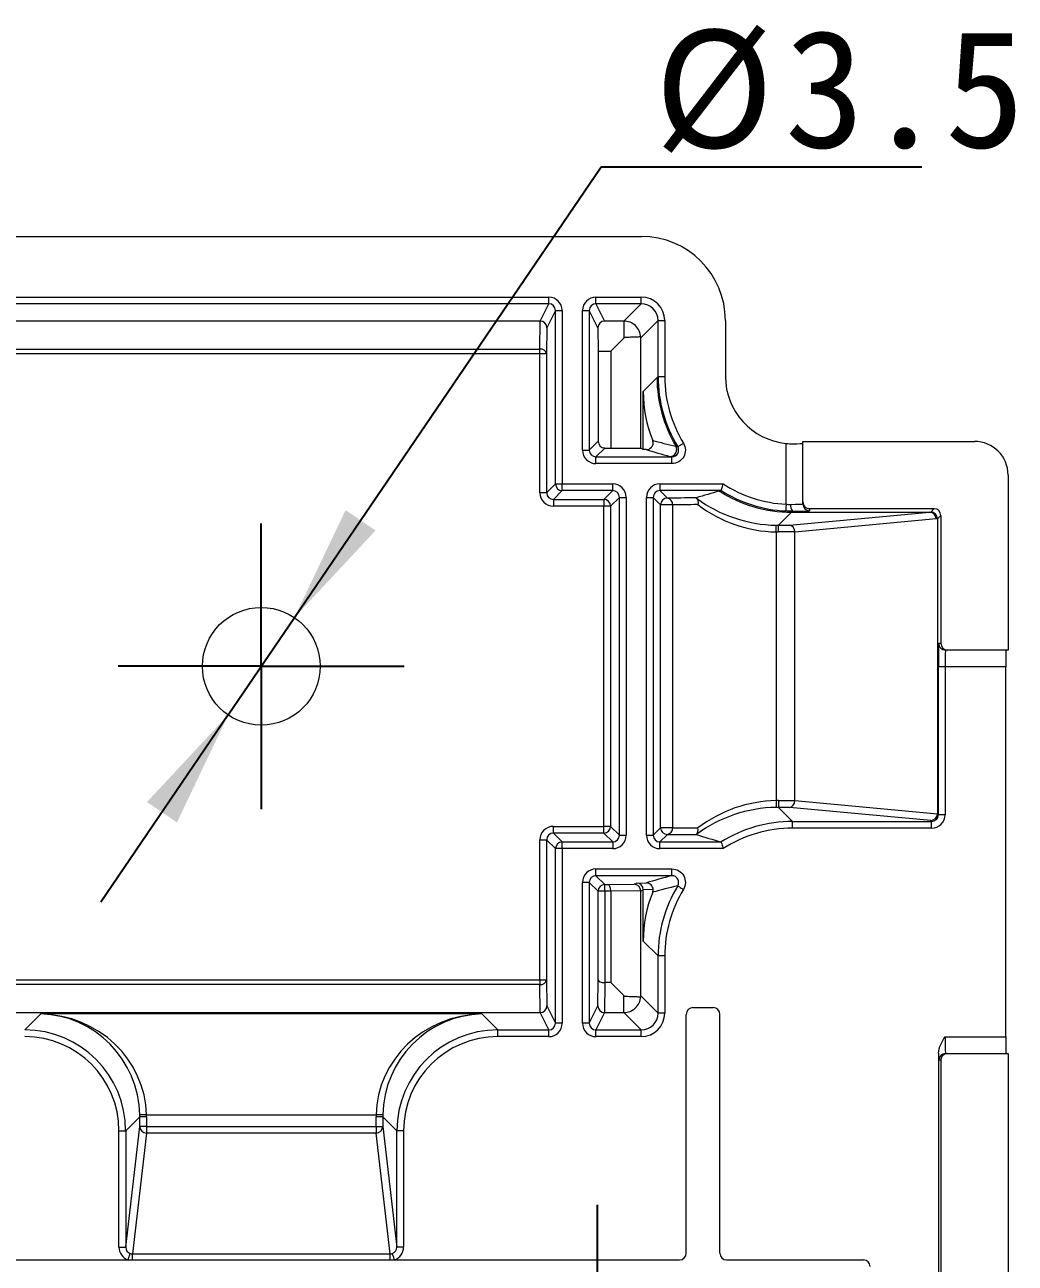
# Model space of a CAD drawing. Header units: millimetres. Extents: x 2 to 295, y 1 to 209.
# Drawn here: x 232.6 to 262.05, y 124.49 to 161.32 of the extents above; entities that cross this region are included whole.
import ezdxf

# ---------------------------------------------------------------- set-up
doc = ezdxf.new("R2010")
doc.units = ezdxf.units.MM
doc.layers.add('SLD-0', color=179, linetype='Continuous')
doc.styles.add('SLDTEXTSTYLE0', font='SIMSUN.TTC', dxfattribs={"width": 0.67})
doc.styles.add('SLDTEXTSTYLE15', font='SIMSUN.TTC')
doc.dimstyles.new('SLDDIMSTYLE1', dxfattribs={"dimtxt": 3.5, "dimasz": 3.5, "dimexe": 0, "dimexo": 0.0625, "dimgap": 0.875, "dimtad": 0, "dimtih": 1, "dimtoh": 1, "dimrnd": 1e-09, "dimzin": 12, "dimdsep": 46, "dimtxsty": 'SLDTEXTSTYLE0', "dimsah": 1, "dimcen": 0, "dimadec": 0, "dimazin": 3, "dimtfac": 1, "dimtmove": 0, "dimatfit": 3, "dimfxl": 0, "dimfrac": 2, "dimtolj": 1, "dimtzin": 12, "dimarcsym": 0})

# ---------------------------------------------------------------- blocks, each defined once
blk = doc.blocks.new('_D_2')
at = {"layer": 'SLD-0', "color": 5}
for p, q in [((240.619, 143.687), (249.736, 157.092)), ((249.736, 157.092), (259.277, 157.092)), ((238.651, 140.793), (240.619, 143.687)), ((238.651, 140.793), (234.865, 135.228))]:
    blk.add_line(p, q, dxfattribs=at)
for points in [[(240.619, 143.687), (243.033, 146.278), (242.142, 146.884)], [(238.651, 140.793), (236.237, 138.202), (237.128, 137.596)]]:
    blk.add_solid(points, dxfattribs=at)
at = {"layer": 'SLD-0', "color": 5, "char_height": 3.5, "attachment_point": 1, "style": 'SLDTEXTSTYLE15'}
for s, insert in [('%%c', (251.324, 161.165)), ('3.5', (255.194, 161.165))]:
    blk.add_mtext(s, dxfattribs=dict(at, insert=insert))
blk = doc.blocks.new('SW_CENTERMARKSYMBOL_3')
at = {"layer": 'SLD-0', "color": 0}
for p, q in [((0, 5), (0, 9.5)), ((0, 0), (0, 2.5)), ((-5, 0), (-9.5, 0)), ((0, 0), (-2.5, 0)), ((0, 0), (0, -2.5)), ((0, 0), (2.5, 0)), ((5, 0), (9.5, 0)), ((0, -5), (0, -9.5))]:
    blk.add_line(p, q, dxfattribs=at)
blk = doc.blocks.new('SW_CENTERMARKSYMBOL_4')
at = {"layer": 'SLD-0', "color": 0}
for p, q in [((0, 5), (0, 9.515)), ((0, 0), (0, 2.5)), ((-5, 0), (-9.5, 0)), ((0, 0), (-2.5, 0)), ((0, 0), (0, -2.5)), ((0, 0), (2.5, 0)), ((5, 0), (9.5, 0)), ((0, -5), (0, -9.5))]:
    blk.add_line(p, q, dxfattribs=at)
blk = doc.blocks.new('SW_CENTERMARKSYMBOL_5')
at = {"layer": 'SLD-0', "color": 0}
for p, q in [((0, 2.5), (0, 4.25)), ((0, 0), (0, 2.5)), ((-2.5, 0), (-4.25, 0)), ((0, 0), (-2.5, 0)), ((0, 0), (0, -2.5)), ((0, 0), (2.5, 0)), ((2.5, 0), (4.25, 0)), ((0, -2.5), (0, -4.25))]:
    blk.add_line(p, q, dxfattribs=at)

msp = doc.modelspace()

# ---------------------------------------------------------------- linework, layer by layer
at = {"color": 7, "linetype": 'Continuous', "lineweight": 15}
for p, q in [((228.335, 155.023), (250.935, 155.023)), ((231.087, 153.219), (248.183, 153.219)), ((248.183, 153.019), (248.183, 153.219)), ((249.587, 153.219), (250.931, 153.219)), ((249.587, 153.019), (249.587, 153.219)), ((250.931, 153.019), (250.931, 153.219)), ((248.183, 153.019), (231.087, 153.019)), ((247.926, 152.505), (248.183, 153.019)), ((250.931, 153.019), (249.587, 153.019)), ((249.587, 153.019), (249.844, 152.505)), ((250.931, 153.019), (250.417, 152.505)), ((247.926, 152.505), (231.344, 152.505)), ((247.92, 151.67), (247.928, 152.505)), ((247.928, 152.505), (247.926, 152.505)), ((248.383, 152.819), (248.127, 152.306)), ((248.383, 152.819), (248.583, 152.819)), ((248.383, 147.663), (248.383, 152.819)), ((248.583, 152.819), (248.583, 147.663)), ((249.187, 148.667), (249.187, 152.819)), ((249.187, 152.819), (249.387, 152.819)), ((249.387, 152.819), (249.387, 148.667)), ((249.645, 152.302), (249.387, 152.819)), ((250.413, 152.505), (249.844, 152.505)), ((250.917, 152.005), (251.431, 152.519)), ((251.431, 152.519), (251.631, 152.519)), ((251.431, 150.853), (251.431, 152.519)), ((251.631, 152.519), (251.631, 150.853)), ((253.435, 152.523), (253.435, 150.857)), ((248.127, 152.306), (248.12, 151.531)), ((249.645, 152.302), (249.651, 151.611)), ((250.42, 152.008), (250.024, 151.611)), ((250.917, 148.724), (250.917, 152.028)), ((231.349, 151.67), (247.92, 151.67)), ((247.92, 151.531), (231.349, 151.531)), ((247.92, 151.531), (247.92, 151.67)), ((248.12, 151.531), (247.92, 151.531)), ((247.92, 147.401), (247.92, 151.531)), ((248.12, 151.531), (248.12, 147.401)), ((249.651, 151.611), (249.651, 148.931)), ((249.651, 151.611), (250.024, 151.611)), ((250.024, 151.611), (250.024, 148.731)), ((251.4, 150.822), (250.991, 150.414)), ((251.431, 150.853), (251.4, 150.822)), ((251.431, 150.853), (251.631, 150.853)), ((250.991, 148.687), (250.991, 150.414)), ((249.387, 148.667), (249.651, 148.931)), ((255.238, 147.059), (255.238, 148.867)), ((255.738, 147.127), (255.738, 148.927)), ((255.738, 148.927), (260.84, 148.927)), ((249.187, 148.667), (249.387, 148.667)), ((249.851, 148.731), (249.587, 148.467)), ((249.587, 148.267), (249.587, 148.467)), ((249.587, 148.467), (251.845, 148.467)), ((249.851, 148.731), (250.024, 148.731)), ((250.024, 148.731), (250.917, 148.724)), ((250.991, 148.687), (250.917, 148.724)), ((251.081, 148.686), (250.991, 148.687)), ((251.845, 148.267), (251.845, 148.467)), ((251.845, 148.267), (249.587, 148.267)), ((261.84, 147.927), (261.84, 142.723)), ((248.12, 147.401), (247.92, 147.401)), ((248.12, 147.401), (248.383, 147.663)), ((248.583, 147.463), (248.32, 147.201)), ((248.383, 147.663), (248.583, 147.663)), ((248.583, 147.663), (250.083, 147.663)), ((248.583, 147.463), (248.583, 147.663)), ((250.083, 147.463), (248.583, 147.463)), ((249.82, 147.201), (250.083, 147.463)), ((250.083, 147.463), (250.083, 147.663)), ((251.487, 147.663), (253.366, 147.663)), ((251.487, 147.663), (251.487, 147.463)), ((253.308, 147.463), (251.487, 147.463)), ((251.487, 147.463), (251.709, 147.241)), ((248.32, 147.201), (249.82, 147.201)), ((248.32, 147.201), (248.32, 147.001)), ((249.82, 147.001), (248.32, 147.001)), ((249.82, 147.201), (249.82, 147.001)), ((249.82, 137.479), (249.82, 147.001)), ((250.02, 147.001), (249.82, 147.001)), ((250.283, 147.263), (250.02, 147.001)), ((250.02, 147.001), (250.02, 137.479)), ((250.283, 147.263), (250.483, 147.263)), ((250.283, 137.217), (250.283, 147.263)), ((250.483, 147.263), (250.483, 137.217)), ((251.087, 137.217), (251.087, 147.263)), ((251.087, 147.263), (251.287, 147.263)), ((251.287, 147.263), (251.287, 137.217)), ((251.509, 147.041), (251.287, 147.263)), ((251.509, 137.439), (251.509, 147.041)), ((251.863, 147.041), (251.509, 147.041)), ((251.863, 147.041), (251.863, 137.439)), ((255.738, 147.066), (255.738, 147.127)), ((255.012, 146.435), (255.4, 146.823)), ((255.337, 146.435), (259.504, 146.823)), ((255.4, 146.823), (255.431, 146.854)), ((255.4, 146.823), (259.504, 146.823)), ((259.7, 146.623), (255.503, 146.232)), ((255.938, 146.927), (255.938, 146.866)), ((255.938, 146.927), (259.639, 146.927)), ((259.504, 146.823), (259.538, 146.826)), ((259.538, 146.826), (259.639, 146.927)), ((259.738, 146.626), (259.7, 146.623)), ((259.839, 146.727), (259.738, 146.626)), ((259.738, 146.626), (259.738, 146.626)), ((259.738, 146.626), (259.738, 137.854)), ((259.839, 146.727), (259.839, 142.923)), ((254.94, 146.236), (254.94, 138.244)), ((255.012, 146.435), (255.337, 146.435)), ((255.012, 146.235), (255.012, 146.435)), ((255.503, 146.235), (255.012, 146.235)), ((255.503, 138.248), (255.503, 146.232)), ((259.778, 142.923), (259.839, 142.923)), ((260.039, 142.723), (259.978, 142.723)), ((261.84, 142.723), (260.039, 142.723)), ((259.766, 137.826), (259.766, 142.223)), ((259.966, 142.223), (259.766, 142.223)), ((261.77, 142.223), (259.966, 142.223)), ((259.966, 142.223), (259.966, 137.826)), ((261.77, 131.223), (261.77, 142.223)), ((255.012, 138.245), (255.503, 138.245)), ((255.012, 138.245), (255.012, 138.045)), ((255.503, 138.248), (259.738, 137.854)), ((255.431, 137.626), (255.012, 138.045)), ((255.337, 138.045), (255.012, 138.045)), ((259.538, 137.654), (255.337, 138.045)), ((259.738, 137.854), (259.766, 137.826)), ((259.738, 137.854), (259.738, 137.854)), ((259.966, 137.826), (259.766, 137.826)), ((248.32, 137.28), (248.32, 137.479)), ((248.32, 137.479), (249.82, 137.479)), ((249.82, 137.28), (249.82, 137.479)), ((250.02, 137.479), (249.82, 137.479)), ((250.02, 137.479), (250.283, 137.217)), ((251.287, 137.217), (251.509, 137.439)), ((251.863, 137.439), (251.509, 137.439)), ((255.431, 137.426), (255.431, 137.626)), ((255.431, 137.626), (259.566, 137.626)), ((259.566, 137.426), (255.431, 137.426)), ((259.566, 137.626), (259.538, 137.654)), ((259.566, 137.426), (259.566, 137.626)), ((247.92, 137.08), (248.12, 137.08)), ((247.92, 132.915), (247.92, 137.08)), ((248.383, 136.817), (248.12, 137.08)), ((248.12, 137.08), (248.12, 132.915)), ((248.32, 137.28), (248.583, 137.017)), ((249.82, 137.28), (248.32, 137.28)), ((248.583, 136.817), (248.583, 137.017)), ((248.583, 137.017), (250.083, 137.017)), ((250.083, 137.017), (249.82, 137.28)), ((250.083, 137.017), (250.083, 136.817)), ((250.283, 137.217), (250.483, 137.217)), ((251.087, 137.217), (251.287, 137.217)), ((251.709, 137.239), (251.487, 137.017)), ((251.487, 136.817), (251.487, 137.017)), ((251.487, 137.017), (253.308, 137.017)), ((248.583, 136.817), (248.383, 136.817)), ((248.383, 131.626), (248.383, 136.817)), ((248.583, 136.817), (248.583, 131.626)), ((250.083, 136.817), (248.583, 136.817)), ((253.366, 136.817), (251.487, 136.817)), ((249.587, 136.213), (251.845, 136.213)), ((249.587, 136.013), (249.587, 136.213)), ((251.845, 136.013), (249.587, 136.013)), ((249.587, 136.013), (249.849, 135.751)), ((251.845, 136.013), (251.845, 136.213)), ((249.187, 131.626), (249.187, 135.813)), ((249.387, 135.813), (249.187, 135.813)), ((249.387, 135.813), (249.387, 131.626)), ((249.649, 135.551), (249.387, 135.813)), ((249.649, 132.915), (249.649, 135.551)), ((249.849, 135.551), (249.649, 135.551)), ((249.849, 135.751), (249.943, 135.751)), ((249.849, 135.551), (249.849, 135.751)), ((250.024, 135.551), (249.849, 135.551)), ((249.849, 135.551), (249.849, 132.834)), ((249.943, 135.751), (250.719, 135.757)), ((250.917, 135.558), (250.024, 135.55)), ((250.024, 135.551), (250.024, 135.55)), ((250.024, 135.55), (250.024, 132.834)), ((250.719, 135.757), (250.793, 135.794)), ((250.793, 135.794), (251.089, 135.797)), ((250.991, 135.594), (250.917, 135.556)), ((250.917, 135.556), (250.917, 135.558)), ((250.917, 132.44), (250.917, 135.556)), ((251.287, 135.597), (250.991, 135.595)), ((250.991, 134.067), (250.991, 135.594)), ((250.991, 134.067), (251.431, 133.627)), ((251.631, 133.627), (251.431, 133.627)), ((251.431, 131.926), (251.431, 133.627)), ((251.631, 133.627), (251.631, 131.926)), ((231.349, 132.915), (247.92, 132.915)), ((247.92, 132.776), (231.349, 132.776)), ((247.92, 132.915), (248.12, 132.915)), ((247.92, 132.915), (247.92, 132.776)), ((247.928, 131.94), (247.92, 132.776)), ((248.12, 132.915), (248.127, 132.139)), ((249.643, 132.139), (249.649, 132.915)), ((249.85, 132.834), (249.842, 131.94)), ((249.85, 132.834), (249.849, 132.834)), ((250.024, 132.834), (249.85, 132.834)), ((250.024, 132.834), (250.42, 132.437)), ((251.431, 131.926), (250.917, 132.44)), ((231.344, 131.94), (247.926, 131.94)), ((233.078, 131.9), (232.604, 131.426)), ((246.192, 131.9), (233.078, 131.9)), ((246.666, 131.426), (246.192, 131.9)), ((247.926, 131.94), (247.928, 131.94)), ((248.183, 131.426), (247.926, 131.94)), ((248.127, 132.139), (248.383, 131.626)), ((249.387, 131.626), (249.643, 132.139)), ((249.844, 131.94), (249.587, 131.426)), ((249.842, 131.94), (249.844, 131.94)), ((249.844, 131.94), (250.417, 131.94)), ((250.417, 131.94), (250.931, 131.426)), ((251.631, 131.926), (251.431, 131.926)), ((252.27, 124.788), (252.27, 131.888)), ((252.47, 132.088), (253.07, 132.088)), ((253.27, 124.788), (253.27, 131.888)), ((248.583, 131.626), (248.383, 131.626)), ((249.387, 131.626), (249.187, 131.626)), ((246.666, 131.226), (246.666, 131.426)), ((246.666, 131.426), (248.183, 131.426)), ((248.183, 131.226), (246.666, 131.226)), ((248.183, 131.226), (248.183, 131.426)), ((249.587, 131.226), (249.587, 131.426)), ((249.587, 131.426), (250.931, 131.426)), ((250.931, 131.226), (249.587, 131.226)), ((250.931, 131.226), (250.931, 131.426)), ((259.966, 131.223), (261.77, 131.223)), ((259.77, 130.736), (259.77, 106.788)), ((259.839, 130.523), (259.778, 130.523)), ((259.839, 130.523), (259.839, 106.718)), ((259.978, 130.723), (260.039, 130.723)), ((260.039, 130.723), (261.84, 130.723)), ((261.84, 130.723), (261.84, 105.518)), ((235.604, 128.427), (236.023, 128.846)), ((235.604, 124.97), (236.023, 128.558)), ((236.023, 128.558), (236.023, 128.846)), ((236.222, 128.846), (236.023, 128.846)), ((236.222, 128.558), (236.023, 128.558)), ((236.222, 128.9), (243.048, 128.9)), ((236.222, 128.846), (236.222, 128.558)), ((236.222, 128.558), (236.222, 128.36)), ((236.222, 128.558), (243.047, 128.558)), ((243.047, 128.558), (243.047, 128.846)), ((243.247, 128.846), (243.047, 128.846)), ((243.047, 128.558), (243.247, 128.558)), ((243.047, 128.558), (243.047, 128.36)), ((243.247, 128.846), (243.666, 128.427)), ((243.247, 128.846), (243.247, 128.558)), ((243.247, 128.558), (243.666, 124.97)), ((235.404, 124.97), (235.404, 128.427)), ((235.404, 128.427), (235.604, 128.427)), ((235.604, 128.427), (235.604, 124.97)), ((236.222, 128.36), (235.803, 124.764)), ((243.047, 128.36), (236.222, 128.36)), ((243.467, 124.764), (243.047, 128.36)), ((243.866, 128.427), (243.666, 128.427)), ((243.666, 124.97), (243.666, 128.427)), ((243.866, 128.427), (243.866, 124.97)), ((235.404, 124.97), (235.604, 124.97)), ((243.866, 124.97), (243.666, 124.97)), ((227.13, 124.588), (252.07, 124.588)), ((235.803, 124.588), (235.803, 124.764)), ((235.803, 124.764), (243.467, 124.764)), ((243.467, 124.588), (243.467, 124.764)), ((253.47, 124.588), (257.539, 124.588))]:
    msp.add_line(p, q, dxfattribs=at)
at = {"color": 7, "linetype": 'Continuous', "lineweight": 15, "flags": 128}
for points in [[(252.016, 148.771), (252.02, 148.773), (252.03, 148.779), (252.046, 148.789), (252.067, 148.802), (252.093, 148.818), (252.122, 148.836), (252.154, 148.855), (252.187, 148.875)], [(255.238, 147.059), (255.236, 147.02), (255.234, 146.983), (255.233, 146.949), (255.231, 146.919), (255.23, 146.894), (255.229, 146.875), (255.228, 146.863), (255.228, 146.859)], [(254.94, 146.236), (254.94, 146.274), (254.941, 146.311), (254.942, 146.346), (254.942, 146.376), (254.943, 146.401), (254.943, 146.419), (254.943, 146.431), (254.943, 146.436)], [(254.94, 138.244), (254.94, 138.206), (254.941, 138.169), (254.942, 138.135), (254.942, 138.104), (254.943, 138.079), (254.943, 138.061), (254.943, 138.049), (254.943, 138.045)], [(252.016, 135.709), (252.02, 135.707), (252.03, 135.701), (252.046, 135.691), (252.067, 135.678), (252.093, 135.662), (252.122, 135.644), (252.154, 135.625), (252.187, 135.605)], [(236.222, 128.9), (236.183, 128.9), (236.146, 128.899), (236.112, 128.899), (236.082, 128.898), (236.057, 128.898), (236.038, 128.897), (236.027, 128.897), (236.022, 128.897)], [(243.248, 128.897), (243.243, 128.897), (243.231, 128.897), (243.213, 128.898), (243.188, 128.898), (243.158, 128.899), (243.123, 128.899), (243.086, 128.9), (243.048, 128.9)], [(235.673, 124.588), (235.685, 124.621), (235.696, 124.654), (235.706, 124.684), (235.716, 124.712), (235.724, 124.735), (235.73, 124.754), (235.735, 124.767), (235.738, 124.775)], [(243.597, 124.588), (243.585, 124.621), (243.574, 124.654), (243.563, 124.684), (243.554, 124.712), (243.546, 124.735), (243.539, 124.754), (243.535, 124.767), (243.532, 124.775)]]:
    msp.add_lwpolyline(points, dxfattribs=at)
at = {"color": 7, "linetype": 'Continuous', "lineweight": 15}
msp.add_circle((239.635, 142.24), 1.75, dxfattribs=at)
for centre, radius, start, end in [((247.945, 151.492), 0.179, 12.4911, 97.9341), ((255.401, 150.824), 4, 180.0186, 210.6567), ((251.787, 148.682), 0.2, 270.0396, 30.6159), ((248.583, 147.663), 0.2, 180.0051, 269.9949), ((255.401, 150.823), 4, 237.5335, 269.9813), ((249.82, 147.001), 0.2, 0.0051, 89.9949), ((251.709, 147.041), 0.2, 90.0048, 179.9949), ((251.681, 147.06), 0.183, 353.9153, 81.2197), ((255.606, 147.01), 0.235, 169.1802, 221.6353), ((255.938, 147.066), 0.2, 180.0042, 270.0043), ((259.501, 146.624), 0.199, 359.7295, 89.2898), ((259.978, 142.923), 0.2, 179.9955, 269.996), ((249.82, 137.48), 0.2, 270.0054, 359.9946), ((251.709, 137.439), 0.2, 180.0052, 269.9951), ((251.681, 137.42), 0.183, 278.7801, 6.0849), ((248.583, 136.817), 0.2, 90.0054, 179.9946), ((249.849, 135.551), 0.2, 90.0051, 179.9946), ((247.945, 132.953), 0.179, 262.0651, 347.5091), ((252.47, 131.888), 0.2, 90, 180), ((253.07, 131.888), 0.2, 0, 90), ((259.978, 130.523), 0.2, 90.0046, 180.0041), ((236.222, 128.559), 0.199, 180.4871, 270.1377), ((243.048, 128.559), 0.199, 269.8623, 359.5129), ((252.07, 124.788), 0.2, 270, 0), ((253.47, 124.788), 0.2, 180, 270), ((257.539, 124.388), 0.2, 0, 90)]:
    msp.add_arc(centre, radius, start, end, dxfattribs=at)
for centre, major_axis, ratio, start_param, end_param in [((250.935, 152.522), (1.768, 1.768), 0.999695, 5.497939, 7.068431), ((248.183, 152.819), (0.179, 0.358), 0.99981, 5.176082, 6.746726), ((249.587, 152.819), (-0.179, 0.358), 0.99981, 5.819644, 7.390288), ((250.931, 152.519), (0.495, 0.495), 0.999695, 5.497939, 7.068431), ((248.183, 152.819), (0.089, 0.179), 0.999429, 5.176082, 6.746726), ((249.587, 152.819), (-0.089, 0.179), 0.999429, 5.819644, 7.390288), ((250.931, 152.519), (0.354, 0.354), 0.999452, 5.497939, 7.068431), ((247.927, 152.306), (0.195, -0.047), 0.991751, 0.237912, 1.802431), ((249.845, 152.302), (-0.048, 0.198), 0.981007, 6.051339, 7.621983), ((255.432, 150.854), (2.829, 2.829), 0.999726, 2.356347, 2.903851), ((255.432, 150.854), (2.688, 2.688), 0.999695, 2.356347, 2.903851), ((255.435, 150.858), (1.415, 1.415), 0.999695, 2.356347, 3.828466), ((255.061, 150.483), (3.759, 1.596), 0.976036, 2.748817, 3.122684), ((249.851, 148.931), (0.141, 0.141), 0.999924, 2.356233, 3.926953), ((253.973, 149.396), (4.881, -0.716), 0.197324, 4.155226, 4.316178), ((255.238, 148.866), (0.5, 0), 0.017455, 5.11772, 6.283185), ((260.839, 147.927), (0.707, 0.707), 0.999695, 5.497939, 7.068431), ((249.587, 148.667), (0.283, 0.283), 0.999924, 2.356233, 3.926953), ((249.587, 148.667), (0.141, 0.141), 0.999772, 2.356233, 3.926953), ((253.973, 149.196), (5.045, -0.818), 0.225199, 4.138833, 4.301041), ((253.973, 149.196), (5.045, -0.818), 0.225199, 4.301041, 4.313681), ((253.973, 149.396), (4.881, -0.716), 0.197324, 4.316178, 4.328864), ((248.32, 147.401), (0.283, 0.283), 0.999924, 2.356233, 3.926953), ((248.32, 147.401), (0.141, 0.141), 0.999772, 2.356233, 3.926953), ((250.083, 147.263), (-0.283, -0.283), 0.999924, 2.356233, 3.926953), ((250.083, 147.263), (0.141, 0.141), 0.999772, 5.497825, 7.068545), ((251.487, 147.263), (0.283, -0.283), 0.999924, 2.356233, 3.926953), ((251.487, 147.263), (-0.141, 0.141), 0.999772, 5.497825, 7.068545), ((248.65, 144.073), (8.921, 3.695), 0.17161, 0.959188, 1.046727), ((248.65, 144.073), (8.921, 3.695), 0.17161, 0.952072, 0.959188), ((255.432, 150.854), (2.829, 2.829), 0.999726, 3.367543, 3.876189), ((255.432, 150.854), (2.688, 2.688), 0.999695, 3.352608, 3.876189), ((254.94, 147.217), (4.2, 0), 0.008727, 2.171577, 2.448343), ((254.94, 147.017), (4, 0), 0.009163, 2.191445, 2.448343), ((254.94, 150.362), (3.71, -1.535), 0.974416, 4.465029, 5.096448), ((254.94, 150.362), (-1.039, 4.004), 0.964763, 2.258054, 2.878702), ((255.238, 147.066), (0.5, 0), 0.024437, 4.991555, 6.283185), ((255.938, 147.127), (0, 0.2), 0.999848, 1.570796, 3.141593), ((255.238, 146.866), (0.7, 0), 0.017455, 4.991555, 5.255581), ((259.538, 146.626), (-0.085, 0.181), 0.997699, 4.275598, 5.843178), ((259.639, 146.727), (0.141, 0.141), 0.999695, 5.497939, 7.068431), ((255.013, 150.436), (-2.971, -2.971), 0.999695, 0.768097, 0.785246), ((255.013, 150.436), (2.829, 2.829), 0.999665, 3.90969, 3.926839), ((255.337, 146.235), (-0.009, 0.2), 0.829292, 4.673884, 6.227227), ((255.3, 146.232), (0.203, 0.019), 0.982733, 6.191937, 6.206175), ((260.039, 142.923), (-0.2, 0), 0.999848, 0, 1.570796), ((259.778, 142.223), (0, 0.7), 0.017455, 1.029743, 1.570796), ((259.978, 142.223), (0, 0.5), 0.024437, 0, 1.570796), ((261.779, 142.223), (0, 0.5), 0.017455, 0, 1.570796), ((254.94, 134.118), (1.039, 4.004), 0.964763, 0.26289, 0.883538), ((255.013, 134.044), (2.971, -2.971), 0.999695, 2.356347, 2.373495), ((255.337, 138.245), (0.009, 0.2), 0.829292, 3.197551, 4.750894), ((255.3, 138.249), (0.203, -0.019), 0.982733, 0.077011, 0.091248), ((254.94, 134.118), (3.71, 1.535), 0.974416, 1.186737, 1.818156), ((255.013, 134.044), (2.829, -2.829), 0.999665, 2.356347, 2.373495), ((259.538, 137.854), (0.085, 0.181), 0.997699, 3.5816, 5.14918), ((259.566, 137.826), (0.283, -0.283), 0.999695, 5.497939, 7.068431), ((259.566, 137.826), (0.142, -0.142), 0.999087, 5.497939, 7.068431), ((248.32, 137.079), (0.283, -0.283), 0.999924, 2.356233, 3.926953), ((254.94, 137.463), (4, 0), 0.009163, 3.834842, 4.091741), ((255.432, 133.626), (2.829, -2.829), 0.999726, 2.356347, 2.915642), ((255.432, 133.626), (2.688, -2.688), 0.999695, 2.356347, 2.930577), ((248.32, 137.079), (0.141, -0.141), 0.999772, 2.356233, 3.926953), ((250.083, 137.217), (-0.283, 0.283), 0.999924, 2.356233, 3.926953), ((250.083, 137.217), (0.141, -0.141), 0.999772, 5.497825, 7.068545), ((251.487, 137.217), (0.283, 0.283), 0.999924, 2.356233, 3.926953), ((251.487, 137.217), (0.141, 0.141), 0.999772, 2.356233, 3.926953), ((254.94, 137.263), (4.2, 0), 0.008727, 3.834842, 4.111608), ((248.65, 140.407), (8.921, -3.695), 0.17161, 5.236459, 5.331113), ((249.587, 135.813), (0.283, -0.283), 0.999924, 2.356233, 3.926953), ((249.587, 135.813), (0.141, -0.141), 0.999772, 2.356233, 3.926953), ((253.973, 135.284), (5.045, 0.818), 0.225199, 1.969504, 2.142452), ((249.943, 135.551), (-0.001, 0.2), 0.404016, 4.710687, 6.272756), ((250.719, 135.557), (-0.047, 0.195), 0.991751, 4.480754, 6.045273), ((250.793, 135.594), (-0.047, 0.195), 0.991751, 4.480754, 6.045273), ((250.788, 135.592), (0.198, 0.048), 0.981007, 6.051339, 6.057464), ((253.973, 135.084), (4.881, 0.716), 0.197324, 1.954322, 2.127959), ((255.432, 133.626), (2.829, -2.829), 0.999726, 3.379335, 3.926839), ((255.432, 133.626), (2.688, -2.688), 0.999695, 3.379335, 3.926839), ((255.061, 133.997), (3.759, -1.596), 0.976036, 3.160502, 3.534368), ((249.849, 132.915), (0.2, -0.001), 0.404016, 3.152022, 4.714091), ((233.078, 128.9), (-1.151, 2.783), 0.974015, 4.328322, 5.881665), ((233.078, 128.9), (3.1, -0.556), 0.95102, 0.186344, 1.739687), ((246.192, 128.9), (3.1, 0.556), 0.95102, 1.401906, 2.955249), ((246.192, 128.9), (1.151, 2.783), 0.974015, 0.40152, 1.954863), ((247.927, 132.139), (0.195, 0.047), 0.991751, 4.480754, 6.045273), ((249.843, 132.139), (0.195, -0.047), 0.991751, 3.379505, 4.944024), ((250.931, 131.926), (0.495, -0.495), 0.999695, 5.497939, 7.068431), ((250.931, 131.926), (0.354, -0.354), 0.999452, 5.497939, 7.068431), ((248.183, 131.626), (0.179, -0.358), 0.99981, 5.819644, 7.390288), ((248.183, 131.626), (-0.089, 0.179), 0.999429, 2.678052, 4.248696), ((249.587, 131.626), (-0.179, -0.358), 0.99981, 5.176082, 6.746726), ((249.587, 131.626), (0.089, 0.179), 0.999429, 2.03449, 3.605134), ((232.603, 128.426), (2.122, 2.122), 0.999736, 5.497939, 7.068431), ((232.603, 128.426), (1.981, 1.981), 0.999695, 5.497939, 7.068431), ((246.666, 128.426), (2.122, -2.122), 0.999736, 2.356347, 3.926839), ((246.666, 128.426), (-1.981, 1.981), 0.999695, 5.497939, 7.068431), ((259.978, 131.223), (0, 0.5), 0.024437, 1.570796, 3.141593), ((261.779, 131.223), (0, 0.5), 0.017455, 1.570796, 3.141593), ((259.778, 131.223), (0, 0.7), 0.017455, 2.338839, 3.141593), ((260.039, 130.523), (0.2, 0), 0.999848, 1.570796, 3.141593), ((233.022, 128.845), (2.122, 2.122), 0.999655, 5.497939, 5.515088), ((233.022, 128.845), (2.263, 2.263), 0.999695, 5.497939, 5.515088), ((246.248, 128.845), (-2.263, 2.263), 0.999695, 0.768097, 0.785246), ((246.248, 128.845), (2.122, -2.122), 0.999655, 3.90969, 3.926839), ((235.804, 124.971), (-0.047, -0.402), 0.988855, 4.829881, 6.067551), ((235.804, 124.971), (0.024, 0.205), 0.967411, 1.688289, 2.925958), ((243.466, 124.971), (-0.024, 0.205), 0.967411, 3.357227, 4.594897), ((243.466, 124.971), (-0.047, 0.402), 0.988855, 3.357227, 4.594897)]:
    msp.add_ellipse(centre, major_axis=major_axis, ratio=ratio, start_param=start_param, end_param=end_param, dxfattribs=at)
at = {"color": 8, "linetype": 'Continuous', "lineweight": 15}
for centre, major_axis, start_param, end_param in [((255.238, 146.866), (0.7, 0), 5.255581, 6.283185), ((259.778, 142.223), (0, 0.7), 0, 1.029743)]:
    msp.add_ellipse(centre, major_axis=major_axis, ratio=0.017455, start_param=start_param, end_param=end_param, dxfattribs=at)
at = {"color": 7, "linetype": 'Continuous', "lineweight": 15}
for points, knots in [([(250.413, 152.505), (250.413, 152.465), (250.413, 152.426), (250.413, 152.386), (250.413, 152.317), (250.412, 152.248), (250.412, 152.178), (250.412, 152.122), (250.412, 152.065), (250.412, 152.008)], [0.0067658254, 0.0067658254, 0.0067658254, 0.0067658254, 0.0069306515, 0.0069306515, 0.0069306515, 0.0072197489, 0.0072197489, 0.0072197489, 0.0074566726, 0.0074566726, 0.0074566726, 0.0074566726]), ([(250.917, 152.03), (250.91, 152.158), (250.853, 152.281), (250.713, 152.413), (250.658, 152.448), (250.54, 152.494), (250.476, 152.506), (250.413, 152.505)], [0, 0, 0, 0, 0.5, 0.5, 0.75, 0.75, 1, 1, 1, 1]), ([(250.917, 152.034), (250.902, 152.033), (250.844, 152.031), (250.751, 152.028), (250.632, 152.024), (250.524, 152.02), (250.451, 152.018), (250.42, 152.017)], [0.4182577, 0.4182577, 0.4182577, 0.4182577, 0.449998, 0.5399979, 0.612566, 0.702566, 0.7667833, 0.7667833, 0.7667833, 0.7667833]), ([(251.081, 148.686), (251.137, 148.685), (251.193, 148.705), (251.258, 148.777), (251.275, 148.808), (251.29, 148.883), (251.286, 148.923), (251.273, 148.957)], [0, 0, 0, 0, 0.5, 0.5, 0.75, 0.75, 1, 1, 1, 1]), ([(252.187, 148.875), (252.224, 148.814), (252.244, 148.744), (252.246, 148.604), (252.229, 148.533), (252.125, 148.348), (251.988, 148.267), (251.845, 148.267)], [0, 0, 0, 0, 0.25, 0.25, 0.5, 0.5, 1, 1, 1, 1]), ([(251.845, 148.467), (251.916, 148.467), (251.985, 148.507), (252.054, 148.63), (252.053, 148.71), (252.016, 148.771)], [0, 0, 0, 0, 0.5, 0.5, 1, 1, 1, 1]), ([(253.308, 147.463), (253.308, 147.465), (253.315, 147.488), (253.337, 147.562), (253.351, 147.613), (253.366, 147.663)], [0, 0, 0, 0, 0.5, 0.5, 1, 1, 1, 1]), ([(252.566, 147.248), (252.565, 147.247), (252.566, 147.246), (252.569, 147.244), (252.571, 147.241), (252.575, 147.238), (252.581, 147.233)], [0, 0, 0, 0, 0.00004292414, 0.00004292414, 0.00004292414, 0.00008158063, 0.00008158063, 0.00008158063, 0.00008158063]), ([(252.581, 137.247), (252.575, 137.242), (252.57, 137.238), (252.568, 137.236), (252.566, 137.234), (252.565, 137.233), (252.566, 137.233)], [0, 0, 0, 0, 0.00004241742, 0.00004241742, 0.00004241742, 0.00008110596, 0.00008110596, 0.00008110596, 0.00008110596]), ([(253.308, 137.017), (253.308, 137.015), (253.315, 136.992), (253.337, 136.918), (253.351, 136.867), (253.366, 136.817)], [0, 0, 0, 0, 0.5, 0.5, 1, 1, 1, 1]), ([(251.845, 136.213), (251.916, 136.213), (251.986, 136.194), (252.108, 136.123), (252.159, 136.071), (252.263, 135.886), (252.261, 135.727), (252.187, 135.605)], [0, 0, 0, 0, 0.25, 0.25, 0.5, 0.5, 1, 1, 1, 1]), ([(252.016, 135.709), (252.053, 135.77), (252.054, 135.85), (251.985, 135.973), (251.916, 136.013), (251.845, 136.013)], [0, 0, 0, 0, 0.5, 0.5, 1, 1, 1, 1]), ([(251.287, 135.597), (251.286, 135.652), (251.263, 135.705), (251.189, 135.777), (251.139, 135.797), (251.089, 135.797)], [0, 0, 0, 0, 0.5, 0.5, 1, 1, 1, 1]), ([(251.273, 135.523), (251.278, 135.538), (251.283, 135.554), (251.285, 135.57), (251.286, 135.579), (251.287, 135.588), (251.287, 135.597)], [0, 0, 0, 0, 0.00005046548, 0.00005046548, 0.00005046548, 0.00007729275, 0.00007729275, 0.00007729275, 0.00007729275]), ([(250.413, 131.94), (250.413, 131.98), (250.413, 132.019), (250.413, 132.059), (250.413, 132.128), (250.412, 132.197), (250.412, 132.267), (250.412, 132.324), (250.412, 132.38), (250.412, 132.437)], [0.0067658655, 0.0067658655, 0.0067658655, 0.0067658655, 0.0069306515, 0.0069306515, 0.0069306515, 0.0072197489, 0.0072197489, 0.0072197489, 0.0074566726, 0.0074566726, 0.0074566726, 0.0074566726]), ([(250.417, 131.94), (250.544, 131.94), (250.669, 131.99), (250.854, 132.166), (250.91, 132.289), (250.917, 132.415)], [0, 0, 0, 0, 0.5, 0.5, 1, 1, 1, 1]), ([(250.42, 132.428), (250.438, 132.428), (250.488, 132.426), (250.582, 132.423), (250.701, 132.419), (250.815, 132.415), (250.887, 132.413), (250.917, 132.412)], [0.2332167, 0.2332167, 0.2332167, 0.2332167, 0.2700004, 0.3400831, 0.4300831, 0.5200831, 0.5817423, 0.5817423, 0.5817423, 0.5817423]), ([(259.77, 130.736), (259.77, 130.826), (259.797, 130.913), (259.872, 131.073), (259.919, 131.148), (259.966, 131.223)], [0, 0, 0, 0, 0.5, 0.5, 1, 1, 1, 1]), ([(235.738, 124.775), (235.756, 124.769), (235.775, 124.765), (235.795, 124.764), (235.797, 124.764), (235.8, 124.764), (235.803, 124.764)], [0, 0, 0, 0, 0.00005787695, 0.00005787695, 0.00005787695, 0.00006586333, 0.00006586333, 0.00006586333, 0.00006586333]), ([(243.467, 124.764), (243.469, 124.764), (243.471, 124.764), (243.473, 124.764), (243.493, 124.764), (243.513, 124.768), (243.532, 124.775)], [0, 0, 0, 0, 0.00000559286, 0.00000559286, 0.00000559286, 0.00006672501, 0.00006672501, 0.00006672501, 0.00006672501])]:
    msp.add_open_spline(points, degree=3, knots=knots, dxfattribs=at)
for points in [[(255.238, 148.867), (255.306, 148.86), (255.373, 148.858), (255.435, 148.858)], [(253.308, 147.463), (253.308, 147.463), (253.308, 147.463), (253.308, 147.463)], [(252.581, 147.233), (252.619, 147.203), (252.63, 147.125), (252.613, 147.047)], [(255.238, 147.059), (255.285, 147.055), (255.331, 147.054), (255.376, 147.054)], [(255.431, 146.854), (255.365, 146.854), (255.297, 146.855), (255.228, 146.859)], [(252.581, 137.247), (252.619, 137.277), (252.63, 137.355), (252.613, 137.433)], [(253.308, 137.017), (253.308, 137.017), (253.308, 137.017), (253.308, 137.017)]]:
    msp.add_open_spline(points, degree=3, dxfattribs=at)

# ---------------------------------------------------------------- block references
at = {"layer": 'SLD-0', "color": 1}
for name, p in [('SW_CENTERMARKSYMBOL_5', (239.635, 142.24)), ('SW_CENTERMARKSYMBOL_4', (229.635, 116.723)), ('SW_CENTERMARKSYMBOL_3', (249.635, 116.723))]:
    msp.add_blockref(name, p, dxfattribs=at)

# ---------------------------------------------------------------- dimensions: what is measured, and where the dimension line sits
at = {"layer": 'SLD-0', "color": 5}
dim = msp.add_diameter_dim_2p(p1=(240.619, 143.687), p2=(238.651, 140.793), dimstyle='SLDDIMSTYLE1', dxfattribs=at)
dim.commit()
dim.dimension.update_dxf_attribs({"geometry": '_D_2', "text_midpoint": (255.3, 159.629), "dimtype": 163})

doc.saveas('drawing.dxf')
